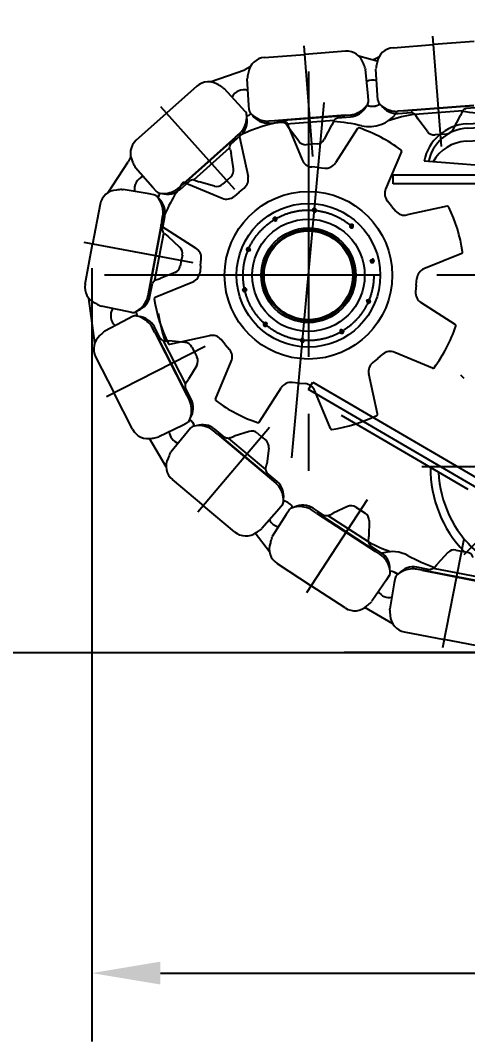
# Model space of a CAD drawing. Header units: millimetres. Extents: x 0 to 42000, y 0 to 29700.
# Drawn here: x 11131 to 13088, y 6581 to 11054 of the extents above; entities that cross this region are included whole.
import ezdxf

# ---------------------------------------------------------------- set-up
doc = ezdxf.new("R2010")
doc.units = ezdxf.units.MM
doc.header["$LTSCALE"] = 1000
doc.linetypes.add('G', pattern=[2, 1.25, -0.25, 0.25, -0.25])
for name, color, linetype in [('01', 7, 'Continuous'), ('02', 1, 'Continuous'), ('05', 142, 'G'), ('08', 1, 'Continuous')]:
    doc.layers.add(name, color=color, linetype=linetype)
doc.styles.get("Standard").update_dxf_attribs({"font": 'isocp', "width": 0.707, "bigfont": 'intecad.shx'})
doc.dimstyles.new('INTE', dxfattribs={"dimscale": 100, "dimtxt": 3.5, "dimasz": 3, "dimexe": 3, "dimexo": 0, "dimgap": 1, "dimtad": 1, "dimdec": 0, "dimdsep": 46, "dimtxsty": 'Standard', "dimcen": 0, "dimclrd": 1, "dimclre": 1, "dimclrt": 3, "dimaunit": 1, "dimadec": 0, "dimazin": 0, "dimtfac": 1, "dimtmove": 0, "dimatfit": 0, "dimfxl": 1, "dimarcsym": 0})

# ---------------------------------------------------------------- blocks, each defined once
blk = doc.blocks.new('gteyuyrty')
at = {"layer": '01'}
blk.add_circle((1126.8, 1506.2), 6.4, dxfattribs=at)
at = {"layer": '02'}
blk.add_arc((1126.8, 1506.2), 8, 260, 170, dxfattribs=at)
at = {"layer": '05'}
blk.add_line((1126.8, 1517.2), (1126.8, 1495.2), dxfattribs=at)
blk = doc.blocks.new('178')
for p, q in [((-12484.8, 12514.6), (-14364.1, 12514.6)), ((-14364.1, 12476.6), (-14364.1, 12514.6)), ((-12478.1, 12476.6), (-14364.1, 12476.6)), ((-14035.7, 11138.2), (-14590.5, 11462.6))]:
    blk.add_line(p, q)
at = {"layer": '01'}
for p, q in [((-14364.6, 13073.6), (-14187.1, 13087.2)), ((-14009.7, 13100.9), (-14187.1, 13087.2)), ((-14928.1, 13030.6), (-14750.7, 13044.3)), ((-14573.2, 13057.9), (-14750.7, 13044.3)), ((-14515.1, 13037.3), (-14430.6, 13014.7)), ((-14426.6, 13032), (-14450.2, 13020)), ((-15164.8, 12924), (-15013.7, 12977)), ((-14990.2, 12989), (-15013.7, 12977)), ((-14486.4, 12983.2), (-14484.7, 12977.4)), ((-14473.9, 12862.7), (-14484.7, 12977.4)), ((-14438.9, 12986.5), (-14439.7, 12980.5)), ((-14432.8, 12865.5), (-14439.6, 12979.5)), ((-15002.5, 12943.5), (-15003.2, 12937.5)), ((-14996.4, 12822.5), (-15003.1, 12936.5)), ((-15223.5, 12905.1), (-15356.2, 12786.5)), ((-15109.2, 12898.4), (-15104.3, 12894.8)), ((-15026.1, 12810.2), (-15104.3, 12894.8)), ((-14472.2, 12840.9), (-14473.9, 12862.7)), ((-14431.2, 12843.6), (-14432.8, 12865.5)), ((-15011.5, 12793.9), (-15026.1, 12810.2)), ((-14994.7, 12800.7), (-14996.4, 12822.5)), ((-14319.8, 12796.8), (-14345.2, 12794.8)), ((-14011.5, 12818.6), (-14319.6, 12794.9)), ((-14268.9, 12782.9), (-14059.7, 12799)), ((-14062.1, 12793.4), (-14069.3, 12776.6)), ((-14062.1, 12793.4), (-14059.7, 12799)), ((-14045.1, 12808.6), (-13987.7, 12813.1)), ((-15488.9, 12667.8), (-15356.2, 12786.5)), ((-14883.3, 12753.8), (-14908.7, 12751.9)), ((-14905.8, 12742.8), (-14848.4, 12747.2)), ((-14575, 12775.6), (-14883.1, 12751.9)), ((-14832.5, 12739.9), (-14623.2, 12756)), ((-14625.6, 12750.4), (-14632.8, 12733.6)), ((-14625.6, 12750.4), (-14623.2, 12756)), ((-14608.6, 12765.7), (-14551.2, 12770.1)), ((-14575.1, 12777.5), (-14549.7, 12779.5)), ((-14342.3, 12785.8), (-14284.9, 12790.2)), ((-14268.9, 12782.9), (-14256, 12762.2)), ((-14214.3, 12706.7), (-14256, 12762.2)), ((-14102, 12715.3), (-14069.3, 12776.6)), ((-14832.5, 12739.9), (-14819.6, 12719.2)), ((-14777.8, 12663.7), (-14819.6, 12719.2)), ((-14665.5, 12672.3), (-14632.8, 12733.6)), ((-15053.5, 12679.7), (-15284, 12473.7)), ((-15074.2, 12651.4), (-15031.3, 12689.7)), ((-15054.8, 12681.1), (-15035.8, 12698.1)), ((-14156.8, 12693.4), (-14180.9, 12691.6)), ((-14132.7, 12695.3), (-14156.8, 12693.4)), ((-14045.5, 12663.5), (-13842.7, 12675.2)), ((-15236.4, 12495), (-15080, 12634.8)), ((-15078.4, 12628.9), (-15080, 12634.8)), ((-15078.4, 12628.9), (-15074, 12611.2)), ((-14720.3, 12650.5), (-14744.5, 12648.6)), ((-14696.2, 12652.3), (-14720.3, 12650.5)), ((-15612.2, 12438.6), (-15524.4, 12573.3)), ((-15513, 12597.2), (-15524.4, 12573.3)), ((-15062.8, 12542.6), (-15074, 12611.2)), ((-13755.9, 12540), (-14228.8, 12576.9)), ((-15495.1, 12553.5), (-15492.1, 12548.3)), ((-15416.8, 12461.1), (-15491.4, 12547.5)), ((-15296.4, 12452.7), (-15253.5, 12491.1)), ((-15236.4, 12495), (-15213.6, 12486.4)), ((-15146.7, 12467.6), (-15213.6, 12486.4)), ((-15093, 12492), (-15111, 12475.9)), ((-15075, 12508.1), (-15093, 12492)), ((-15552.5, 12452.4), (-15546.5, 12452.5)), ((-15432.8, 12433.3), (-15546.5, 12452.5)), ((-15411.3, 12429.3), (-15432.8, 12433.3)), ((-15402.2, 12444.7), (-15416.8, 12461.1)), ((-15285.2, 12475.2), (-15304.2, 12458.2)), ((-15647.1, 12387.8), (-15679.7, 12212.9)), ((-15374.8, 12313.2), (-15431.5, 12009.4)), ((-15376.7, 12313.5), (-15372.1, 12338.6)), ((-15373.9, 12278.1), (-15363.3, 12334.7)), ((-15406.8, 12055.2), (-15368.4, 12261.5)), ((-15363.6, 12257.7), (-15368.4, 12261.5)), ((-15363.6, 12257.7), (-15349.2, 12246.5)), ((-15712.4, 12037.9), (-15679.7, 12212.9)), ((-15298.4, 12199), (-15349.2, 12246.5)), ((-15291.5, 12140.4), (-15295.9, 12116.7)), ((-15287, 12164.2), (-15291.5, 12140.4)), ((-15319.1, 12088.3), (-15383.5, 12062.3)), ((-15428.6, 11985.1), (-15418, 12041.7)), ((-15406.8, 12055.2), (-15383.5, 12062.3)), ((-15433.4, 12009.7), (-15438.1, 11984.7)), ((-15670.1, 11781.3), (-15696.1, 11975.4)), ((-15647.4, 11943.6), (-15641.8, 11941.3)), ((-15528.9, 11918.2), (-15640.8, 11941.1)), ((-15507.4, 11914.2), (-15528.9, 11918.2)), ((-15505.2, 11896.3), (-15524.7, 11886.4)), ((-15524.7, 11886.4), (-15626.5, 11832.3)), ((-15631.2, 11828.6), (-15626.5, 11832.3)), ((-15407.2, 11825.7), (-15418.8, 11848.4)), ((-15383.4, 11799.3), (-15409.5, 11850.6)), ((-15405.5, 11826.5), (-15265.2, 11551.2)), ((-15273.6, 11602.6), (-15368.9, 11789.5)), ((-15362.8, 11789.5), (-15368.9, 11789.5)), ((-15362.8, 11789.5), (-15344.5, 11789.3)), ((-15275.4, 11782.6), (-15344.5, 11789.3)), ((-15666.8, 11719.7), (-15586, 11561.1)), ((-15245.1, 11762), (-15234.1, 11740.4)), ((-15234.1, 11740.4), (-15223.1, 11718.9)), ((-15224.2, 11682.3), (-15259.5, 11622.4)), ((-14069.9, 11640.3), (-14055.7, 11626.2)), ((-15248.1, 11533.8), (-15274.2, 11585)), ((-15273.6, 11602.6), (-15259.5, 11622.4)), ((-14735.1, 11576.2), (-14716, 11609)), ((-14716, 11609), (-13871.7, 11115.3)), ((-15505.2, 11402.5), (-15586, 11561.1)), ((-15266.9, 11550.3), (-15255.4, 11527.6)), ((-13890.9, 11082.5), (-14735.1, 11576.2)), ((-15286.9, 11419.5), (-15389.5, 11369.5)), ((-15267.4, 11429.4), (-15286.9, 11419.5)), ((-15250.6, 11407.7), (-15264.7, 11391)), ((-15357.8, 11237.5), (-15430.7, 11361.3)), ((-15396.2, 11367.4), (-15390.4, 11369)), ((-15264.7, 11391), (-15337.4, 11301.6)), ((-15132.8, 11380.8), (-15152.3, 11397.2)), ((-15100.7, 11365.8), (-15144.7, 11402.9)), ((-15131.6, 11382.2), (-14895.2, 11183.2)), ((-15077.8, 11364.7), (-15083.5, 11362.4)), ((-14922.9, 11227.3), (-15083.5, 11362.4)), ((-15077.8, 11364.7), (-15060.9, 11371.7)), ((-14994.6, 11392.4), (-15060.9, 11371.7)), ((-14958.7, 11385.2), (-14940.2, 11369.7)), ((-14940.2, 11369.7), (-14921.7, 11354.1)), ((-14908.5, 11319.9), (-14917.6, 11251.1)), ((-15340.3, 11296.3), (-15337.4, 11301.6)), ((-14922.9, 11227.3), (-14917.6, 11251.1)), ((-15330.8, 11182.2), (-15194.6, 11067.5)), ((-14872.7, 11173.8), (-14916.7, 11210.9)), ((-14896.4, 11181.7), (-14876.9, 11165.3)), ((-15058.4, 10952.9), (-15194.6, 11067.5)), ((-14863.9, 11053.5), (-14939, 10967.4)), ((-14849.8, 11070.2), (-14863.9, 11053.5)), ((-14820, 11048.1), (-14831.9, 11029.7)), ((-14699.8, 11035.6), (-14721.1, 11049.5)), ((-14666, 11024.6), (-14714.2, 11056.1)), ((-14564, 11064), (-14627.3, 11035.3)), ((-14527.5, 11061.2), (-14507.2, 11047.9)), ((-14507.2, 11047.9), (-14487, 11034.7)), ((-14831.9, 11029.7), (-14893.2, 10932.2)), ((-14698.7, 11037.2), (-14439.9, 10868.3)), ((-14643.2, 11026.4), (-14648.5, 11023.4)), ((-14472.8, 10908.7), (-14648.5, 11023.4)), ((-14643.2, 11026.4), (-14627.3, 11035.3)), ((-14469.7, 11002.4), (-14470.4, 10932.9)), ((-14944.3, 10962.9), (-14939.6, 10966.6)), ((-14905.7, 10866.2), (-14967.9, 10947.4)), ((-14895.5, 10926.6), (-14893.2, 10932.2)), ((-14472.8, 10908.7), (-14470.4, 10932.9)), ((-14416.4, 10861.7), (-14464.6, 10893.2)), ((-14089.6, 10873.4), (-14065.8, 10868.8)), ((-14065.8, 10868.8), (-14042.1, 10864.3)), ((-14441, 10866.7), (-14419.6, 10852.8)), ((-14124.5, 10862.2), (-14172.2, 10811.8)), ((-14872.1, 10814.5), (-14723.1, 10717.2)), ((-14239.5, 10784.7), (-14264.5, 10789.6)), ((-14204.1, 10787.3), (-14260.6, 10798.2)), ((-14239.1, 10786.6), (-13935.7, 10727.9)), ((-14183.6, 10797.5), (-14187.4, 10792.7)), ((-13981.4, 10752.9), (-14187.4, 10792.7)), ((-14183.6, 10797.5), (-14172.2, 10811.8)), ((-14393.1, 10743.4), (-14457.2, 10648.8)), ((-14381.2, 10761.7), (-14393.1, 10743.4)), ((-14355.5, 10750.9), (-14359.7, 10729.4)), ((-14574, 10619.9), (-14723.1, 10717.2)), ((-14359.7, 10729.4), (-14379.6, 10615.9)), ((-14462, 10643.7), (-14457.8, 10648)), ((-14366.1, 10550.1), (-14488.4, 10621.6)), ((-14379.5, 10609.9), (-14379.6, 10615.9)), ((-14315.6, 10514.9), (-14140.8, 10481.1)), ((-13966.1, 10447.3), (-14140.8, 10481.1))]:
    blk.add_line(p, q, dxfattribs=at)
at = {"layer": '01', "color": 7, "linetype": 'Continuous'}
for p, q in [((-14041.4, 12739.9), (-12683.6, 12818.2)), ((-14040.3, 12720.9), (-12682.5, 12799.2))]:
    blk.add_line(p, q, dxfattribs=at)
at = {"layer": '01', "ltscale": 1.25}
for p, q in [((-14831, 12747.6), (-14763.2, 12582.3)), ((-14519.9, 12719.3), (-14616.4, 12569)), ((-15037.4, 12683.3), (-14999.3, 12508.8)), ((-14328.5, 12618.8), (-14397.4, 12454.1)), ((-14692.3, 12548.4), (-14720.8, 12551)), ((-14692.3, 12548.4), (-14663.7, 12545.9)), ((-15277.4, 12483.2), (-15112.6, 12414.4)), ((-15038.5, 12440.6), (-15060.5, 12422.2)), ((-15038.5, 12440.6), (-15016.4, 12458.9)), ((-14371.2, 12379.9), (-14389.5, 12402)), ((-14371.2, 12379.9), (-14352.8, 12357.9)), ((-14128.5, 12378.8), (-14303, 12340.8)), ((-15377.8, 12291.9), (-15227.5, 12195.4)), ((-14064.2, 12172.5), (-14229.4, 12104.7)), ((-15207, 12119.5), (-15204.4, 12148)), ((-15207, 12119.5), (-15209.6, 12090.9)), ((-15406.1, 11980.7), (-15240.9, 12048.5)), ((-14263.3, 12033.7), (-14265.9, 12005.2)), ((-14263.3, 12033.7), (-14260.7, 12062.3)), ((-14092.4, 11861.3), (-14242.7, 11957.8)), ((-15341.8, 11774.4), (-15167.3, 11812.4)), ((-15099.1, 11773.3), (-15117.5, 11795.3)), ((-15099.1, 11773.3), (-15080.7, 11751.2)), ((-14431.8, 11712.6), (-14409.8, 11731)), ((-14192.9, 11670), (-14357.7, 11738.8)), ((-15141.8, 11534.4), (-15072.9, 11699.1)), ((-14431.8, 11712.6), (-14453.8, 11694.3)), ((-14432.9, 11469.9), (-14471, 11644.4)), ((-14950.4, 11433.9), (-14853.9, 11584.2)), ((-14778, 11604.8), (-14806.6, 11607.4)), ((-14778, 11604.8), (-14749.5, 11602.2)), ((-14639.3, 11405.6), (-14707.1, 11570.9))]:
    blk.add_line(p, q, dxfattribs=at)
for radius in [366.9, 314.5, 245.9, 207.2, 194.5]:
    blk.add_circle((-14735.1, 12076.6), radius, dxfattribs=at)
at = {"layer": '01'}
for centre, radius, start, end in [((-14358.8, 12997.8), 76, 94.4016, 171.7499), ((-14922.3, 12954.8), 76, 94.4016, 171.7499), ((-14567.3, 12982.1), 76, 17.0534, 94.4016), ((-14631.7, 12938.6), 152, 17.0534, 25.6528), ((-14288.5, 12964.6), 152, 163.1505, 171.7499), ((-14852, 12921.7), 152, 163.1505, 171.7499), ((-14454.2, 12874.3), 57.7, 72.3155, 116.4802), ((-15172.8, 12848.4), 76, 54.4394, 131.7877), ((-15197.6, 12774.8), 152, 54.4394, 63.0388), ((-15017.7, 12831.4), 57.7, 72.3155, 153.6024), ((-14497.6, 12839.5), 25.4, 319.4196, 5.6026), ((-14405.9, 12846.1), 25.4, 183.2007, 229.3837), ((-15030.8, 12777.4), 25.4, 356.8056, 42.9886), ((-14969.4, 12803.1), 25.4, 183.2007, 229.3837), ((-14558, 12853.2), 83.4, 274.6252, 333.8695), ((-14561.8, 12879.7), 101, 286.5766, 325.7846), ((-14454.2, 12874.3), 57.7, 244.6963, 303.8396), ((-14454.2, 12874.7), 57.7, 244.9564, 303.447), ((-14348.6, 12895.7), 101, 223.0187, 262.2267), ((-14348.3, 12869), 83.4, 214.9338, 274.1781), ((-14350, 12870.9), 76.2, 260.749, 275.1546), ((-14124.2, 11972.7), 823, 76.9181, 85.6746), ((-15087.1, 12751.7), 83.4, 312.0112, 11.2555), ((-15106.2, 12770.4), 101, 323.9626, 3.1706), ((-15017.7, 12831.4), 57.7, 282.2016, 303.8396), ((-15017.7, 12831.8), 57.7, 282.3425, 303.6148), ((-14912.1, 12852.7), 101, 223.0187, 262.2267), ((-14911.9, 12826), 83.4, 214.9338, 274.1781), ((-14913.5, 12827.9), 76.2, 260.749, 275.1546), ((-14687.7, 11929.8), 823, 76.9181, 85.6746), ((-14556.6, 12855.4), 76.2, 273.6487, 288.0543), ((-14468.4, 12873.7), 146, 256.9181, 322.9303), ((-14124.2, 11972.7), 823, 100.1299, 108.5673), ((-15087.3, 12754.2), 76.2, 311.0348, 325.4404), ((-14029.7, 12537.2), 203, 93.2994, 168.749), ((-14183.9, 12729.6), 38.1, 216.9149, 274.4016), ((-14029.7, 12537.2), 184, 93.2994, 168.0433), ((-14135.6, 12733.3), 38.1, 274.4016, 331.8884), ((-15438.3, 12611.2), 76, 131.7877, 209.1359), ((-14747.4, 12686.6), 38.1, 216.9149, 274.4016), ((-14699.2, 12690.3), 38.1, 274.4016, 331.8884), ((-14035.2, 12485.8), 178, 93.2994, 150.3761), ((-15362.3, 12627.5), 152, 200.5366, 209.1359), ((-15100.4, 12536.5), 38.1, 311.7877, 9.2744), ((-15439.1, 12455.2), 57.7, 109.7015, 191.2455), ((-15572.4, 12373.9), 76, 92.084, 169.4323), ((-15547, 12300.5), 152, 92.084, 100.6834), ((-15383.6, 12462.1), 25.4, 220.5868, 266.7698), ((-15439.4, 12455.5), 57.7, 319.9871, 341.0008), ((-15439.1, 12455.2), 57.7, 319.8481, 341.2257), ((-15368.2, 12536.2), 101, 260.4048, 299.6128), ((-15351.8, 12515.2), 83.4, 252.3199, 311.5642), ((-15354.3, 12515.7), 76.2, 298.135, 312.5406), ((-15136.4, 12504.3), 38.1, 254.301, 311.7877), ((-15416.5, 12404.4), 25.4, 34.4502, 80.6332), ((-15472, 12352.8), 101, 1.6072, 40.8152), ((-15445.4, 12349.7), 83.4, 349.6558, 48.9001), ((-15447.1, 12351.6), 76.2, 348.6794, 3.085), ((-15324.5, 12171.2), 38.1, 349.4323, 46.919), ((-15333.3, 12123.6), 38.1, 291.9456, 349.4323), ((-15637.7, 12023.9), 76, 169.4323, 246.7805), ((-15512.8, 11999.6), 76.2, 335.7796, 350.1852), ((-15587.5, 12083.3), 152, 238.1812, 246.7805), ((-15536.4, 12007.4), 101, 298.0494, 337.2574), ((-15510.5, 12000.8), 83.4, 289.9645, 349.2088), ((-15543, 11899.9), 57.7, 147.3461, 228.8117), ((-15503.3, 11939.3), 25.4, 258.2314, 304.4144), ((-15494.2, 11873.5), 25.4, 72.0161, 118.1991), ((-15543.4, 11900), 57.7, 357.5529, 18.6454), ((-15543, 11899.9), 57.7, 357.4133, 18.8703), ((-15506.7, 11798.8), 101, 39.173, 78.381), ((-14581.3, 12047.5), 823, 189.5146, 198.271), ((-15483.7, 11812.4), 83.4, 27.2216, 86.4659), ((-15486.2, 11812.9), 76.2, 26.2452, 40.6508), ((-15599.1, 11754.2), 76, 129.6499, 206.9981), ((-15534.2, 11711.5), 152, 129.6499, 138.2492), ((-15279, 11744.7), 38.1, 26.9981, 84.4848), ((-15257.1, 11701.6), 38.1, 329.5114, 26.9981), ((-15323.7, 11493.9), 76.2, 13.3454, 27.751), ((-15347.2, 11485.7), 101, 335.6152, 14.8232), ((-15322.6, 11496.2), 83.4, 327.5303, 26.7746), ((-15279.4, 11451.8), 25.4, 295.7972, 341.9802), ((-15287.2, 11396.2), 57.7, 20.4582, 56.2112), ((-15286.9, 11396.4), 57.7, 20.2149, 56.4361), ((-15231.6, 11391), 25.4, 94.9213, 141.1043), ((-15214, 11317.3), 101, 62.0783, 101.2863), ((-15198.2, 11338.8), 83.4, 50.1269, 109.3712), ((-15200.6, 11338.3), 76.2, 49.1505, 63.5561), ((-15437.5, 11437), 76, 206.9981, 284.3464), ((-15433.9, 11514.6), 152, 275.747, 284.3464), ((-15286.9, 11396.4), 57.7, 184.912, 251.8126), ((-14983.2, 11356.1), 38.1, 49.9034, 107.3901), ((-14946.2, 11324.9), 38.1, 352.4167, 49.9034), ((-15281.8, 11240.3), 76, 152.5552, 229.9034), ((-15205.4, 11226.2), 152, 152.5552, 161.1545), ((-13669.6, 11234.2), 532, 179.892, 223.7177), ((-13668.1, 11238.6), 498.7, 182.7664, 273.294), ((-14926.8, 11107.7), 76.2, 36.2507, 50.6563), ((-14926.6, 11110.2), 83.4, 350.4356, 49.6799), ((-14945.2, 11091), 101, 358.5205, 37.7285), ((-14869.6, 11086.2), 25.4, 318.7025, 4.8855), ((-14854.9, 11032.2), 57.7, 27.4249, 79.421), ((-14854.9, 11032.2), 57.7, 27.3545, 79.3414), ((-14799, 11033.8), 25.4, 101.8881, 148.0711), ((-14772.6, 10962.7), 101, 69.0451, 108.2531), ((-14759.5, 10986.1), 83.4, 57.0937, 116.338), ((-14761.9, 10985.2), 76.2, 56.1172, 70.5228), ((-14548.3, 11029.3), 38.1, 56.8702, 114.3569), ((-14854.9, 11032.2), 57.7, 207.8173, 258.9562), ((-14507.8, 11002.8), 38.1, 359.3835, 56.8702), ((-15036.4, 11083.9), 152, 298.6523, 307.2516), ((-15009.5, 11011), 76, 229.9034, 307.2516), ((-14753.1, 10873.4), 152, 159.5219, 168.1213), ((-14830.6, 10878.1), 76, 159.5219, 236.8702), ((-14094, 11639.4), 823, 242.5984, 249.9724), ((-14096.8, 10836), 38.1, 79.0555, 136.5422), ((-14462.1, 10789.5), 76.2, 43.2175, 57.6231), ((-14462.3, 10792.1), 83.4, 357.4023, 56.6466), ((-14367.9, 10720.3), 146, 61.572, 107.9233), ((-14478.4, 10770.7), 101, 5.4873, 44.6953), ((-13906.6, 11572.5), 823, 241.572, 250.3284), ((-14049.3, 10826.8), 38.1, 21.5688, 79.0555), ((-14402.7, 10775.1), 25.4, 325.6692, 11.8522), ((-14381.6, 10723.3), 57.7, 49.3622, 86.3082), ((-14381.9, 10723), 57.7, 49.6103, 86.0833), ((-14279.4, 10689.7), 101, 91.2304, 130.4384), ((-14276.1, 10716.3), 83.4, 79.2791, 138.5234), ((-14278, 10714.6), 76.2, 78.3026, 92.7082), ((-14330.7, 10745.5), 25.4, 124.0735, 170.2565), ((-14381.6, 10723.3), 57.7, 214.784, 280.9698), ((-14532.5, 10683.5), 76, 236.8702, 314.2184), ((-14568, 10752.6), 152, 305.619, 314.2184), ((-14227.6, 10614.4), 152, 181.7073, 190.3067), ((-14301.2, 10589.5), 76, 181.7073, 259.0555)]:
    blk.add_arc(centre, radius, start, end, dxfattribs=at)
at = {"layer": '01', "ltscale": 1.25}
for centre, radius, start, end in [((-14735.1, 12076.6), 682.6, 98.6543, 115.9609), ((-14836.9, 12745.2), 6.35, 22.3125, 98.6543), ((-14514.5, 12715.9), 6.35, 70.9609, 147.3027), ((-14735.1, 12076.6), 682.6, 53.6543, 70.9609), ((-15031.2, 12684.6), 6.35, 115.9609, 192.3027), ((-15031.2, 12684.6), 6.35, 115.9609, 192.3027), ((-14334.4, 12621.3), 6.35, 337.3125, 53.6543), ((-14716.2, 12601.6), 50.8, 202.3125, 264.8076), ((-14659.1, 12596.4), 50.8, 264.8076, 327.3027), ((-14735.1, 12076.6), 682.6, 143.6543, 160.9609), ((-15279.8, 12477.4), 6.35, 67.3125, 143.6543), ((-15049, 12498), 50.8, 309.8076, 12.3027), ((-14350.5, 12434.5), 50.8, 157.3125, 219.8076), ((-15093, 12461.2), 50.8, 247.3125, 309.8076), ((-14313.8, 12390.4), 50.8, 219.8076, 282.3027), ((-14127.1, 12372.6), 6.35, 25.9609, 102.3027), ((-14735.1, 12076.6), 682.6, 8.6543, 25.9609), ((-15374.4, 12297.2), 6.35, 160.9609, 237.3027), ((-15255, 12152.6), 50.8, 354.8076, 57.3027), ((-14066.6, 12178.4), 6.35, 292.3125, 8.6543), ((-15260.2, 12095.5), 50.8, 292.3125, 354.8076), ((-14210.1, 12057.7), 50.8, 112.3125, 174.8076), ((-14215.3, 12000.6), 50.8, 174.8076, 237.3027), ((-15403.7, 11974.8), 6.35, 112.3125, 188.6543), ((-14735.1, 12076.6), 682.6, 188.6543, 205.9609), ((-14735.1, 12076.6), 682.6, 323.6543, 340.9609), ((-14095.9, 11856), 6.35, 340.9609, 57.3027), ((-15156.5, 11762.8), 50.8, 39.8076, 102.3027), ((-15343.1, 11780.6), 6.35, 205.9609, 282.3027), ((-15119.8, 11718.7), 50.8, 337.3125, 39.8076), ((-14377.3, 11692), 50.8, 67.3125, 129.8076), ((-14421.3, 11655.3), 50.8, 129.8076, 192.3027), ((-14190.4, 11675.8), 6.35, 247.3125, 323.6543), ((-14811.2, 11556.8), 50.8, 84.8076, 147.3027), ((-14754.1, 11551.6), 50.8, 22.3125, 84.8076), ((-15135.9, 11531.9), 6.35, 157.3125, 233.6543), ((-14735.1, 12076.6), 682.6, 233.6543, 250.9609), ((-14735.1, 12076.6), 682.6, 278.6543, 295.9609), ((-14439.1, 11468.6), 6.35, 295.9609, 12.3027), ((-14955.7, 11437.3), 6.35, 250.9609, 327.3027), ((-14633.4, 11408.1), 6.35, 202.3125, 278.6543)]:
    blk.add_arc(centre, radius, start, end, dxfattribs=at)
at = {"layer": '01'}
for points in [[(-14059.7, 12799), (-14057, 12801.3), (-14052.5, 12805.2), (-14047.2, 12807.8), (-14045.1, 12808.6)], [(-14832.5, 12739.9), (-14835.5, 12741.8), (-14840.5, 12745), (-14846.1, 12746.7), (-14848.4, 12747.2)], [(-14623.2, 12756), (-14620.5, 12758.4), (-14616, 12762.3), (-14610.7, 12764.8), (-14608.6, 12765.7)], [(-14268.9, 12782.9), (-14272, 12784.8), (-14277, 12787.9), (-14282.6, 12789.6), (-14284.9, 12790.2)], [(-15080, 12634.8), (-15079.2, 12638.3), (-15078, 12644.1), (-15075.3, 12649.4), (-15074.2, 12651.4)], [(-15236.4, 12495), (-15240, 12494.6), (-15245.9, 12494.1), (-15251.4, 12492), (-15253.5, 12491.1)], [(-15368.4, 12261.5), (-15369.9, 12264.7), (-15372.5, 12270.1), (-15373.6, 12275.8), (-15373.9, 12278.1)], [(-15406.8, 12055.2), (-15409.5, 12052.8), (-15413.8, 12048.7), (-15416.9, 12043.7), (-15418, 12041.7)], [(-15368.9, 11789.5), (-15372.1, 11791.1), (-15377.4, 11793.8), (-15381.8, 11797.7), (-15383.4, 11799.3)], [(-15273.6, 11602.6), (-15274.2, 11599), (-15275.2, 11593.2), (-15274.6, 11587.3), (-15274.2, 11585)], [(-15083.5, 11362.4), (-15087, 11362.6), (-15092.9, 11363), (-15098.5, 11364.9), (-15100.7, 11365.8)], [(-14922.9, 11227.3), (-14922.1, 11223.8), (-14920.7, 11218), (-14917.9, 11212.9), (-14916.7, 11210.9)], [(-14648.5, 11023.4), (-14652.1, 11023.2), (-14658, 11022.8), (-14663.8, 11024), (-14666, 11024.6)], [(-14472.8, 10908.7), (-14471.6, 10905.3), (-14469.5, 10899.8), (-14466.1, 10895), (-14464.6, 10893.2)], [(-14187.4, 10792.7), (-14190.7, 10791.2), (-14196, 10788.6), (-14201.8, 10787.6), (-14204.1, 10787.3)]]:
    blk.add_open_spline(points, degree=3, knots=[0, 0, 0, 0, 10.687799, 17.638463, 17.638463, 17.638463, 17.638463], dxfattribs=at)
at = {"layer": '05'}
for p, q in [((-14152.7, 12640.2), (-14190, 13124.3)), ((-14716.2, 12597.2), (-14753.5, 13081.3)), ((-14735.1, 12969.6), (-14735.1, 11183.6)), ((-15057.4, 12452.2), (-15381, 12814.2)), ((-14011.6, 12820.5), (-14319.8, 12796.8)), ((-14575.1, 12777.5), (-14883.3, 12753.8)), ((-15054.8, 12681.1), (-15285.2, 12475.2)), ((-15376.7, 12313.5), (-15433.4, 12009.7)), ((-15239, 12130.6), (-15716.3, 12219.7)), ((-12423.4, 12076.6), (-15628.1, 12076.6)), ((-15407.2, 11825.7), (-15266.9, 11550.3)), ((-15186.5, 11764.7), (-15619.1, 11544.3)), ((-14905.8, 11410.5), (-15218.5, 11039.1)), ((-15132.8, 11380.8), (-14896.4, 11181.7)), ((-14478, 11092.7), (-14743.4, 10686)), ((-14699.8, 11035.6), (-14441, 10866.7)), ((-14055.7, 10921.3), (-14147.9, 10444.6)), ((-14239.5, 10784.7), (-13936.1, 10726))]:
    blk.add_line(p, q, dxfattribs=at)
at = {"layer": '05', "ltscale": 1.25}
blk.add_line((-14807.8, 11277.5), (-14662.9, 12871.7), dxfattribs=at)
at = {"layer": '05', "color": 4, "linetype": 'G'}
for p, q in [((-13267.2, 11639.5), (-14054.8, 10852)), ((-14239.2, 11238.6), (-13061.1, 11238.6))]:
    blk.add_line(p, q, dxfattribs=at)
at = {"layer": '05', "ltscale": 1.25}
for radius in [286, 199]:
    blk.add_circle((-14735.1, 12076.6), radius, dxfattribs=at)
for p, rotation in [((-15967.7, 10963.4), 354.8076146413587), ((-15078, 10451.5), 30.80761464127196), ((-16386.6, 11900.5), 318.8076146412042), ((-14057.3, 10560.3), 66.80761464127369), ((-16174.7, 12904.9), 282.8076146412927), ((-13295.5, 11248.3), 102.8076146412927), ((-15412.9, 13592.9), 246.8076146412737), ((-13083.6, 12252.7), 138.8076146412043), ((-14392.2, 13701.7), 210.8076146412719), ((-13502.5, 13189.8), 174.8076146413587)]:
    blk.add_blockref('gteyuyrty', p, dxfattribs=dict(at, rotation=rotation))
blk = doc.blocks.new('*D131')
at = {"layer": '08', "color": 1, "lineweight": -2}
for p, q in [((8722.5, 11053.6), (6536.9, 11053.6)), ((6836.9, 10753.6), (6836.9, 8583.2)), ((13269.3, 8283.2), (6536.9, 8283.2))]:
    blk.add_line(p, q, dxfattribs=at)
at = {"layer": '08', "color": 1}
for points in [[(6786.9, 10753.6), (6886.9, 10753.6), (6836.9, 11053.6)], [(6786.9, 8583.2), (6886.9, 8583.2), (6836.9, 8283.2)]]:
    blk.add_solid(points, dxfattribs=at)
at = {"layer": 'DEFPOINTS', "color": 0}
for p in [(8722.5, 11053.6), (6836.9, 8283.2), (13269.3, 8283.2)]:
    blk.add_point(p, dxfattribs=at)
at = {"layer": '08', "color": 3, "insert": (6561.9, 9668.4), "char_height": 350, "attachment_point": 5, "rotation": 90}
blk.add_mtext('V', dxfattribs=at)
blk = doc.blocks.new('*D132')
at = {"layer": '08', "color": 1, "lineweight": -2}
for p, q in [((11444, 9967.9), (11444, 6581.3)), ((22311.5, 9506.8), (22311.5, 6581.3)), ((11744, 6881.3), (22011.5, 6881.3))]:
    blk.add_line(p, q, dxfattribs=at)
at = {"layer": '08', "color": 1}
for points in [[(11744, 6931.3), (11744, 6831.3), (11444, 6881.3)], [(22011.5, 6931.3), (22011.5, 6831.3), (22311.5, 6881.3)]]:
    blk.add_solid(points, dxfattribs=at)
at = {"layer": 'DEFPOINTS', "color": 0}
for p in [(11444, 9967.9), (22311.5, 9506.8), (22311.5, 6881.3)]:
    blk.add_point(p, dxfattribs=at)
at = {"layer": '08', "color": 3, "insert": (18379.2, 7156.3), "char_height": 350, "attachment_point": 5}
blk.add_mtext('W', dxfattribs=at)

msp = doc.modelspace()

# ---------------------------------------------------------------- linework, layer by layer
at = {"layer": '02', "color": 1, "linetype": 'Continuous'}
msp.add_line((13856.4, 8285), (12548.9, 8285), dxfattribs=at)

# ---------------------------------------------------------------- block references
at = {"layer": '01'}
msp.add_blockref('178', (27127, -2139.3), dxfattribs=at)

# ---------------------------------------------------------------- dimensions: what is measured, and where the dimension line sits
at = {"layer": '08'}
dim = msp.add_linear_dim(base=(6836.9, 8283.2), p1=(8722.5, 11053.6), p2=(13269.3, 8283.2), angle=90, text='V', dimstyle='INTE', override={"dimgap": 1, "dimdec": 0, "dimzin": 8, "dimpost": '<>', "dimtol": 0, "dimlim": 0, "dimtp": 0, "dimtm": 0, "dimtfac": 0.7}, dxfattribs=at)
dim.commit()
dim.dimension.update_dxf_attribs({"geometry": '*D131', "text_midpoint": (6561.9, 9668.4)})
dim = msp.add_linear_dim(base=(22311.5, 6881.3), p1=(11444, 9967.9), p2=(22311.5, 9506.8), text='W', dimstyle='INTE', override={"dimgap": 1, "dimdec": 0, "dimzin": 8, "dimpost": '<>', "dimtol": 0, "dimlim": 0, "dimtp": 0, "dimtm": 0, "dimtfac": 0.7}, dxfattribs=at)
dim.commit()
dim.dimension.update_dxf_attribs({"geometry": '*D132', "text_midpoint": (18379.2, 6881.3), "dimtype": 160})

doc.saveas('drawing.dxf')
